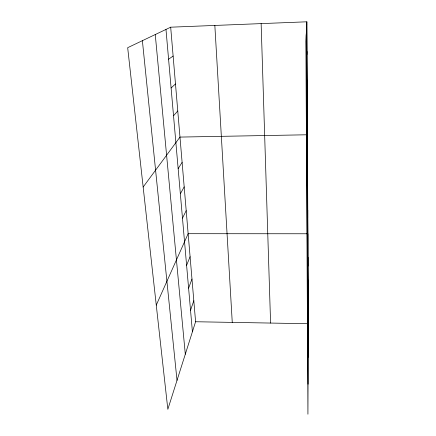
<?xml version="1.0" encoding="UTF-8"?>
<svg xmlns="http://www.w3.org/2000/svg" width="436" height="436" viewBox="0 0 436 436"><rect width="100%" height="100%" fill="white"/><g stroke="black" fill="none" stroke-linecap="round" stroke-linejoin="round"><path stroke-width="0.65" d="M308.061 289.493L308.116 280.135M308.17 312.111L308.219 302.262M307.342 307.315L307.887 233.767M307.947 266.145L308.001 257.316M307.707 217.853L307.778 210.185M307.587 192.881L307.658 185.85M307.462 167.075L307.538 160.72M306.672 185.638L307.413 134.768M307.195 112.782L307.282 107.948M307.053 84.203L307.146 80.208M306.911 54.598L307.009 51.513M306.862 21.8L305.887 41.295L307.925 414.2L308.323 323.73L306.862 21.8L170.683 27.19L127.677 47.693L167.838 409.328L195.59 321.741L170.683 27.19M190.537 310.296L193.807 300.709M188.603 288.163L191.976 279.045M186.603 265.328L190.091 256.722M156.268 305.124L188.145 233.696L307.217 233.767M182.482 218.158L186.194 210.659M180.351 193.791L184.188 186.897M178.15 168.634L182.112 162.388M143.15 187.033L179.975 137.084L306.742 134.784M173.528 115.769L177.763 110.962M171.097 87.979L175.485 83.963M168.585 59.22L173.125 56.059M195.59 321.741L307.647 323.714M142.387 40.679L177.011 380.377M155.254 34.548L185.3 354.212M165.98 29.435L192.412 331.763M214.839 25.446L232.257 322.384M261.131 23.609L270.582 323.06M306.219 34.586L308.056 384.187M306.759 23.915L308.279 334.031M306.513 28.754L308.176 357.16"/></g></svg>
